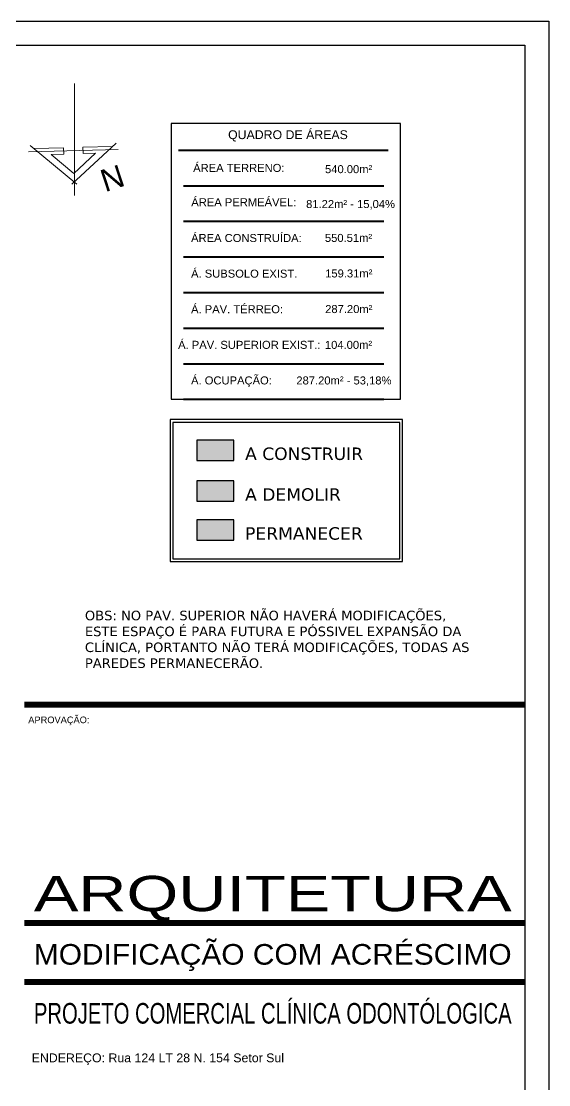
# Model space of a CAD drawing. Extents: x -165 to 197, y 154 to 653.
# Drawn here: x 55.82 to 72.42, y 400.28 to 433.74 of the extents above; entities that cross this region are included whole.
import ezdxf
from ezdxf.enums import TextEntityAlignment as Align

# ---------------------------------------------------------------- set-up
doc = ezdxf.new("R2010")
doc.units = 0
doc.header["$MEASUREMENT"] = 0
doc.layers.get('0').update_dxf_attribs({"linetype": 'CONTINUOUS'})
for name, color, linetype, lineweight in [('AIT-PAREDE', 4, 'CONTINUOUS', 30), ('construir', 1, 'CONTINUOUS', 25), ('COTAS', 12, 'CONTINUOUS', 20), ('DEMOLIR', 40, 'CONTINUOUS', 25), ('vista 1', 7, 'CONTINUOUS', 40)]:
    doc.layers.add(name, color=color, linetype=linetype, lineweight=lineweight)
for name, color, linetype in [('MARGEM', 4, 'CONTINUOUS'), ('TELHAS', 1, 'CONTINUOUS'), ('TEXTO', 190, 'CONTINUOUS')]:
    doc.layers.add(name, color=color, linetype=linetype)
doc.styles.add('ARIAL', font='ARIAL.TTF', dxfattribs={"height": 0.18})
doc.styles.add('AVANGARD', font='', dxfattribs={"height": 0.5})
doc.styles.add('PLANTA', font='stylu.ttf', dxfattribs={"height": 0.22})
doc.styles.add('ROMANS', font='ARIAL.TTF', dxfattribs={"height": 0.4})
doc.styles.add('SWISN', font='swiss.ttf')
doc.styles.get('AVANGARD').set_extended_font_data('AvantGarde Bk BT')

msp = doc.modelspace()

# ---------------------------------------------------------------- hatches: boundary and pattern name
at = {"layer": 'AIT-PAREDE'}
msp.add_hatch(color=256, dxfattribs=at).paths.add_polyline_path([(62.506, 418.055), (61.338, 418.055), (61.338, 417.413), (62.506, 417.413)])
at = {"layer": 'construir'}
msp.add_hatch(color=256, dxfattribs=at).paths.add_polyline_path([(62.506, 420.563), (61.338, 420.563), (61.338, 419.922), (62.506, 419.922)])
at = {"layer": 'DEMOLIR'}
msp.add_hatch(color=256, dxfattribs=at).paths.add_polyline_path([(62.506, 419.28), (61.338, 419.28), (61.338, 418.638), (62.506, 418.638)])

# ---------------------------------------------------------------- linework, layer by layer
msp.add_lwpolyline([(9.416, 433.744), (72.416, 433.744), (72.416, 389.194), (9.416, 389.194)], close=True)
at = {"layer": 'AIT-PAREDE'}
msp.add_lwpolyline([(62.506, 418.055), (61.338, 418.055), (61.338, 417.413), (62.506, 417.413)], close=True, dxfattribs=at)
at = {"layer": 'construir'}
for points in [[(67.815, 421.206), (60.5, 421.206), (60.5, 416.739), (67.815, 416.739)], [(67.73, 421.121), (60.585, 421.121), (60.585, 416.824), (67.73, 416.824)], [(62.506, 420.563), (61.338, 420.563), (61.338, 419.922), (62.506, 419.922)]]:
    msp.add_lwpolyline(points, close=True, dxfattribs=at)
at = {"layer": 'COTAS', "linetype": 'Continuous'}
for p, q in [((57.494, 428.259), (57.489, 431.789)), ((57.56, 428.622), (56.099, 429.837)), ((56.217, 429.739), (57.149, 429.765)), ((57.154, 429.563), (57.149, 429.765)), ((58.799, 429.912), (57.407, 428.618)), ((57.755, 429.782), (58.687, 429.808)), ((57.76, 429.58), (57.755, 429.782)), ((58.868, 429.712), (56.04, 429.633)), ((56.757, 429.552), (57.154, 429.563)), ((57.474, 428.956), (56.757, 429.552)), ((58.157, 429.591), (57.474, 428.956)), ((57.76, 429.58), (58.157, 429.591))]:
    msp.add_line(p, q, dxfattribs=at)
at = {"layer": 'DEMOLIR'}
msp.add_lwpolyline([(62.506, 419.28), (61.338, 419.28), (61.338, 418.638), (62.506, 418.638)], close=True, dxfattribs=at)
at = {"layer": 'MARGEM'}
msp.add_lwpolyline([(11.291, 432.994), (71.666, 432.994), (71.666, 389.944), (11.291, 389.944)], close=True, dxfattribs=at)
at = {"layer": 'TELHAS'}
msp.add_lwpolyline([(67.751, 430.524), (60.536, 430.524), (60.536, 421.846), (67.751, 421.846)], close=True, dxfattribs=at)
at = {"layer": 'TEXTO', "color": 0, "const_width": 0.185}
for points in [[(55.916, 412.238), (71.666, 412.238)], [(55.916, 405.363), (71.666, 405.363)], [(55.916, 403.509), (71.666, 403.509)]]:
    msp.add_lwpolyline(points, dxfattribs=at)
at = {"layer": 'vista 1', "color": 1}
for p, q in [((60.765, 429.689), (67.365, 429.689)), ((60.926, 428.569), (67.231, 428.569)), ((60.926, 427.448), (67.231, 427.448)), ((60.926, 426.328), (67.231, 426.328)), ((60.926, 425.207), (67.231, 425.207)), ((60.926, 424.087), (67.231, 424.087)), ((60.926, 422.966), (67.231, 422.966)), ((60.926, 421.846), (67.231, 421.846))]:
    msp.add_line(p, q, dxfattribs=at)

# ---------------------------------------------------------------- texts
at = {"layer": 'COTAS', "linetype": 'Continuous', "style": 'SWISN'}
msp.add_text('N', height=0.702, rotation=198.0923, dxfattribs=at).set_placement((58.908, 429.249))
at = {"layer": 'TEXTO', "style": 'ARIAL'}
msp.add_text('QUADRO DE ÁREAS', height=0.2775, dxfattribs=at).set_placement((62.324, 430.036))
at = {"layer": 'TEXTO', "linetype": 'ByBlock', "ltscale": 0.1, "style": 'ARIAL'}
for s, height, p in [('ÁREA TERRENO:', 0.25194, (61.226, 429.003)), ('540.00m²', 0.2519, (65.376, 428.964)), ('ÁREA PERMEÁVEL:', 0.25194, (61.166, 427.924)), ('81.22m² - 15,04%%%', 0.25194, (64.78, 427.866)), ('ÁREA CONSTRUÍDA:', 0.25194, (61.16, 426.797)), ('550.51m²', 0.2519, (65.372, 426.8)), ('Á. SUBSOLO EXIST.', 0.25194, (61.16, 425.676)), ('159.31m²', 0.2519, (65.38, 425.682)), ('Á. PAV. TÉRREO:', 0.25194, (61.16, 424.556)), ('287.20m²', 0.2519, (65.38, 424.561)), ('Á. PAV. SUPERIOR EXIST.:', 0.25194, (60.752, 423.435)), ('104.00m²', 0.2519, (65.372, 423.434)), ('Á. OCUPAÇÃO:', 0.25194, (61.16, 422.315)), ('287.20m² - 53,18%%%', 0.25194, (64.473, 422.314))]:
    msp.add_text(s, height=height, rotation=0, dxfattribs=at).set_placement(p)
at = {"layer": 'TEXTO', "color": 0, "style": 'ROMANS'}
msp.add_text('APROVAÇÃO:', height=0.2085, dxfattribs=at).set_placement((56.036, 411.654))
at = {"layer": 'TEXTO', "color": 0, "style": 'AVANGARD'}
for s, height, width, p, p2 in [('ARQUITETURA', 1.11176, 1.358789, (56.213, 405.737), (71.248, 405.737)), ('MODIFICAÇÃO COM ACRÉSCIMO', 0.64853, 1.001718, (56.213, 404.054), (71.248, 404.054)), ('PROJETO COMERCIAL CLÍNICA ODONTÓLOGICA', 0.64853, 0.674286, (56.213, 402.199), (71.248, 402.199))]:
    msp.add_text(s, height=height, dxfattribs=dict(at, width=width)).set_placement(p, p2, align=Align.FIT)
at = {"layer": 'TEXTO', "attachment_point": 1, "style": 'PLANTA'}
for s, insert, char_height in [('{\\fVerdana|b0|i0|c0|p34;A CONSTRUIR}', (62.86, 420.33), 0.3923), ('{\\fVerdana|b0|i0|c0|p34;A DEMOLIR}', (62.86, 419.047), 0.3923), ('{\\fVerdana|b0|i0|c0|p34;PERMANECER}', (62.86, 417.821), 0.3923), ('{\\fVerdana|b0|i0|c0|p34;OBS: NO PAV. SUPERIOR NÃO HAVERÁ MODIFICAÇÕES,\\PESTE ESPAÇO É PARA FUTURA E PÓSSIVEL EXPANSÃO DA \\PCLÍNICA, PORTANTO NÃO TERÁ MODIFICAÇÕES, TODAS AS \\PPAREDES PERMANECERÃO.}', (57.818, 415.193), 0.3)]:
    msp.add_mtext(s, dxfattribs=dict(at, insert=insert, char_height=char_height))
at = {"layer": 'TEXTO', "color": 0, "insert": (56.144, 401.26), "char_height": 0.27794, "width": 19.1405, "attachment_point": 1, "style": 'ROMANS'}
msp.add_mtext('{\\fArial|b0|i0|c162|p34;ENDEREÇO: Rua 124 }LT 28 N. 154{\\fArial|b0|i0|c162|p34; Setor Sul}', dxfattribs=at)

doc.saveas('drawing.dxf')
